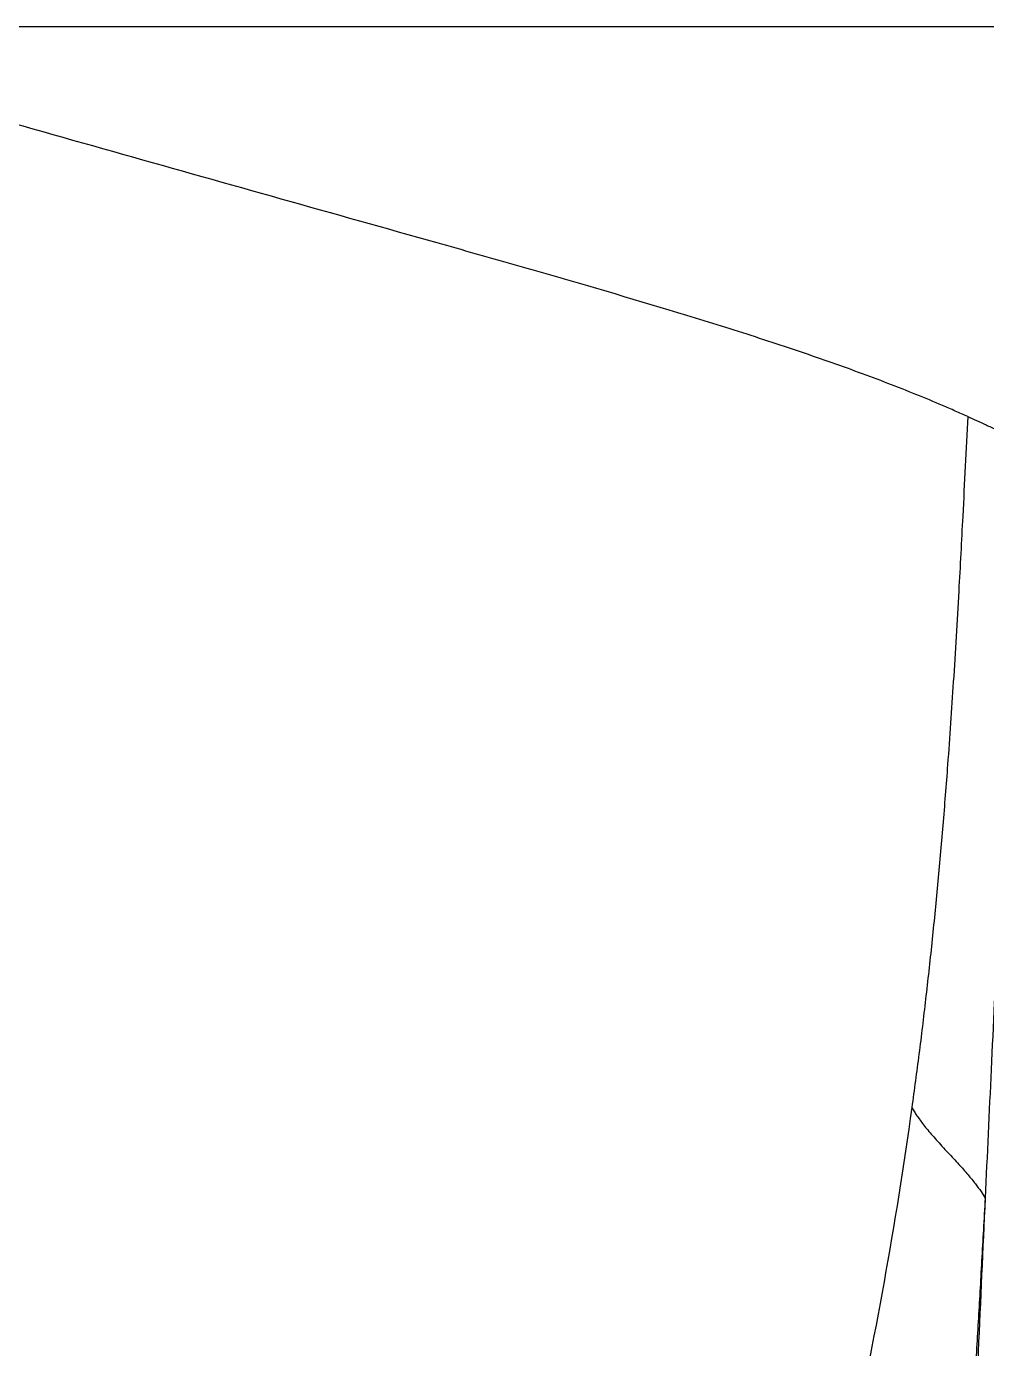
# Model space of a CAD drawing. Extents: x 0 to 84, y -21 to 126.
# Drawn here: x 72.013 to 73.828, y 35.523 to 38.024 of the extents above; entities that cross this region are included whole.
import ezdxf

# ---------------------------------------------------------------- set-up
doc = ezdxf.new("R2010")
doc.units = 0
doc.header["$MEASUREMENT"] = 0
doc.layers.add('1', color=4, linetype='Continuous')

# ---------------------------------------------------------------- blocks, each defined once
blk = doc.blocks.new('PRODIGY')
at = {"layer": '1', "color": 3, "linetype": 'Continuous', "lineweight": 25}
for points, knots in [([(71.5832, 38.0242), (71.6116, 38.0242), (71.6396, 38.0242), (71.6946, 38.0242), (71.7215, 38.0242), (71.8012, 38.0242), (71.8529, 38.0242), (71.931, 38.0242), (71.9572, 38.0242), (72.0099, 38.0242), (72.0365, 38.0242), (72.0898, 38.0242), (72.1165, 38.0242), (72.1698, 38.0242), (72.1964, 38.0242), (72.3292, 38.0242), (72.4348, 38.0242), (72.5915, 38.0242), (72.6435, 38.0242), (72.7466, 38.0242), (72.7979, 38.0242), (72.8994, 38.0242), (72.9498, 38.0242), (73.0494, 38.0242), (73.0986, 38.0242), (73.2438, 38.0242), (73.3374, 38.0242), (73.4701, 38.0242), (73.513, 38.0242), (73.5752, 38.0242), (73.5955, 38.0242), (73.6354, 38.0242), (73.6549, 38.0242), (73.6933, 38.0242), (73.7121, 38.0242), (73.7493, 38.0242), (73.7675, 38.0242), (73.8031, 38.0242), (73.8204, 38.0242), (73.854, 38.0242), (73.8703, 38.0242), (73.8866, 38.0242)], [0, 0, 0, 0, 0.03125, 0.03125, 0.0625, 0.0625, 0.125, 0.125, 0.15625, 0.15625, 0.1875, 0.1875, 0.21875, 0.21875, 0.25, 0.25, 0.375, 0.375, 0.4375, 0.4375, 0.5, 0.5, 0.5625, 0.5625, 0.625, 0.625, 0.75, 0.75, 0.8125, 0.8125, 0.84375, 0.84375, 0.875, 0.875, 0.90625, 0.90625, 0.9375, 0.9375, 0.96875, 0.96875, 1, 1, 1, 1]), ([(73.7927, 37.2863), (73.7849, 37.2898), (73.7771, 37.2932), (73.7612, 37.3002), (73.7532, 37.3037), (73.7288, 37.3141), (73.712, 37.3211), (73.6776, 37.3351), (73.6599, 37.342), (73.6238, 37.3559), (73.6053, 37.3629), (73.5488, 37.3836), (73.5095, 37.3974), (73.4283, 37.4248), (73.3863, 37.4385), (73.2572, 37.4793), (73.1668, 37.5063), (73.0277, 37.5468), (72.9807, 37.5603), (72.8856, 37.5875), (72.8376, 37.6011), (72.6923, 37.6421), (72.5938, 37.6698), (72.3953, 37.7256), (72.2952, 37.7538), (72.0944, 37.8105), (71.9937, 37.839), (71.8413, 37.8819), (71.7903, 37.8962), (71.6872, 37.9251), (71.635, 37.9394), (71.5815, 37.9541)], [0, 0, 0, 0, 0.015625, 0.015625, 0.03125, 0.03125, 0.0625, 0.0625, 0.09375, 0.09375, 0.125, 0.125, 0.1875, 0.1875, 0.25, 0.25, 0.375, 0.375, 0.4375, 0.4375, 0.5, 0.5, 0.625, 0.625, 0.75, 0.75, 0.875, 0.875, 0.9375, 0.9375, 1, 1, 1, 1]), ([(73.7927, 37.2863), (73.7896, 37.2235), (73.7842, 37.1134), (73.7753, 36.946), (73.7661, 36.7892), (73.7559, 36.6415), (73.7458, 36.5135), (73.7359, 36.401), (73.7251, 36.2915), (73.7133, 36.1849), (73.7009, 36.0811), (73.6916, 36.013), (73.687, 35.9794)], [0, 0, 0, 0, 0.143509, 0.251762, 0.382709, 0.502133, 0.59031, 0.676395, 0.760396, 0.842324, 0.922188, 1, 1, 1, 1]), ([(73.7927, 37.2863), (73.7983, 37.2838), (73.81, 37.2786), (73.8279, 37.2704), (73.8403, 37.2645), (73.8468, 37.2614)], [0, 0, 0, 0, 0.302287, 0.637911, 1, 1, 1, 1]), ([(73.8895, 37.113), (73.8848, 37.0201), (73.8754, 36.8373), (73.8619, 36.5675), (73.8492, 36.3064), (73.8371, 36.0542), (73.8295, 35.889), (73.8257, 35.8079)], [0, 0, 0, 0, 0.213527, 0.420315, 0.620331, 0.813558, 1, 1, 1, 1]), ([(73.6871, 35.9794), (73.6717, 35.8688), (73.6542, 35.7588), (73.6148, 35.5402), (73.593, 35.4318), (73.569, 35.3239)], [0, 0, 0, 0, 0.5, 0.5, 1, 1, 1, 1]), ([(73.687, 35.9794), (73.6883, 35.9773), (73.6909, 35.9726), (73.6955, 35.9653), (73.7011, 35.9573), (73.7076, 35.9485), (73.7151, 35.939), (73.7238, 35.9287), (73.7335, 35.9177), (73.7442, 35.906), (73.7585, 35.8905), (73.7753, 35.8724), (73.7929, 35.8527), (73.8069, 35.8356), (73.8177, 35.8208), (73.8232, 35.8119), (73.8257, 35.8079)], [0, 0, 0, 0, 0.0393271, 0.0826914, 0.1300979, 0.1815561, 0.2370779, 0.2966744, 0.360352, 0.4281114, 0.4999455, 0.6272881, 0.7409471, 0.8409183, 0.9272515, 1, 1, 1, 1]), ([(73.8257, 35.8079), (73.8213, 35.7112), (73.8126, 35.5204), (73.8001, 35.238), (73.7884, 34.9633), (73.7773, 34.6963), (73.7703, 34.5208), (73.7668, 34.4344)], [0, 0, 0, 0, 0.211177, 0.416791, 0.61681, 0.811213, 1, 1, 1, 1]), ([(73.8257, 35.8079), (73.8246, 35.7879), (73.8224, 35.7482), (73.8191, 35.6893), (73.8158, 35.6312), (73.8124, 35.5739), (73.8091, 35.5175), (73.805, 35.4519), (73.8002, 35.3766), (73.7943, 35.2911), (73.788, 35.2048), (73.7832, 35.1473), (73.7808, 35.1185)], [0, 0, 0, 0, 0.085891, 0.170614, 0.25423, 0.336775, 0.418239, 0.498585, 0.621592, 0.746296, 0.872497, 1, 1, 1, 1])]:
    blk.add_open_spline(points, degree=3, knots=knots, dxfattribs=at)

msp = doc.modelspace()

# ---------------------------------------------------------------- block references
at = {"layer": '1'}
msp.add_blockref('PRODIGY', (0, 0), dxfattribs=at)

doc.saveas('drawing.dxf')
